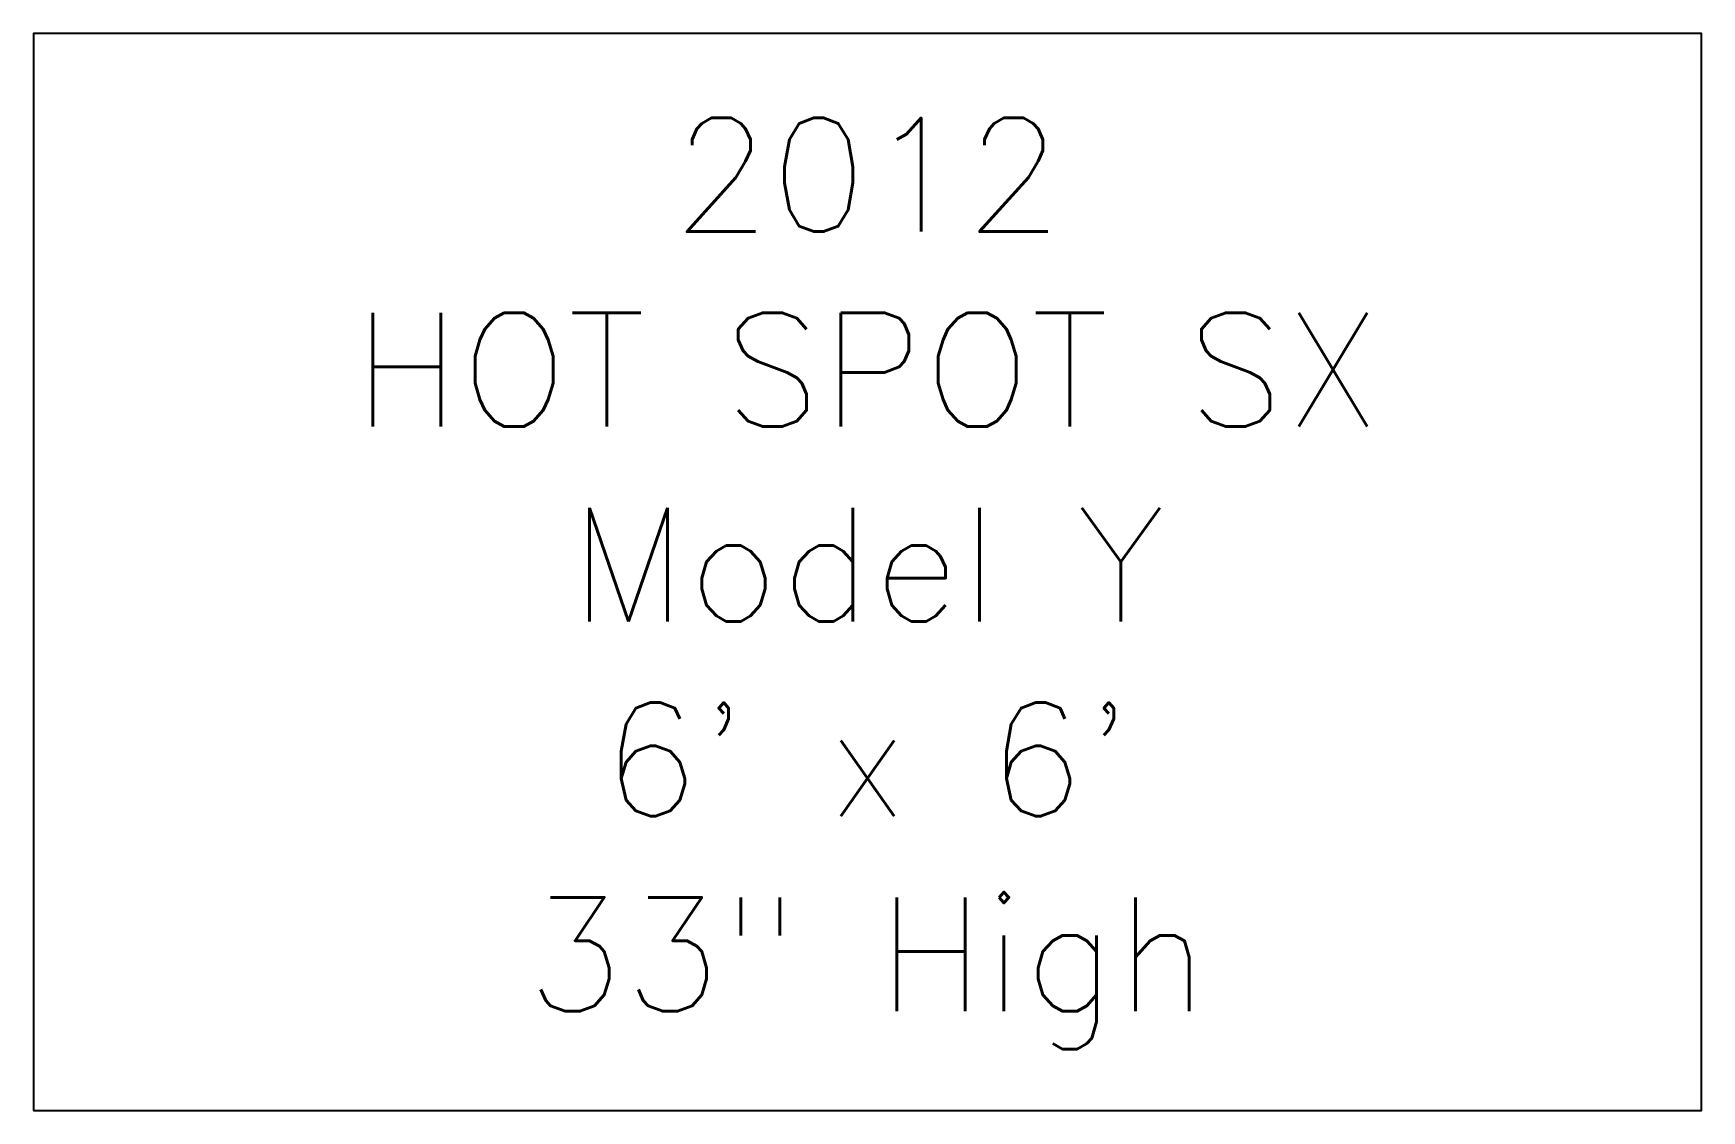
# Model space of a CAD drawing. Extents: x 956 to 1028, y 499 to 635.
# Drawn here: x 962.6 to 1021.3, y 596.8 to 634.7 of the extents above; entities that cross this region are included whole.
import ezdxf
from ezdxf.enums import TextEntityAlignment as Align

# ---------------------------------------------------------------- set-up
doc = ezdxf.new("R2010")
doc.units = 0
doc.header["$MEASUREMENT"] = 0
doc.layers.add('DIM', color=3, linetype='Continuous')
doc.styles.add('SIMPLEX', font='simplex')

msp = doc.modelspace()

# ---------------------------------------------------------------- linework, layer by layer
at = {"layer": 'DIM', "color": 4}
msp.add_lwpolyline([(962.6, 596.764), (1021.266, 596.764), (1021.266, 634.669), (962.6, 634.669)], close=True, dxfattribs=at)

# ---------------------------------------------------------------- texts
at = {"layer": 'DIM', "style": 'SIMPLEX'}
for s, p in [('2012', (991.933, 627.692)), ('HOT SPOT SX', (991.933, 620.835)), ('Model Y', (991.933, 613.978)), ("6' x 6'", (991.933, 607.121)), ('33" High', (991.933, 600.264))]:
    msp.add_text(s, height=4, dxfattribs=at).set_placement(p, align=Align.CENTER)

doc.saveas('drawing.dxf')
